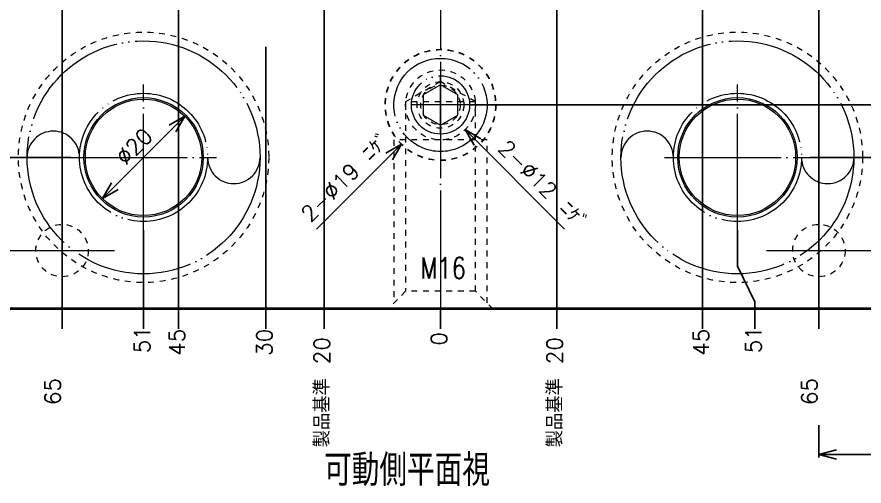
# Model space of a CAD drawing. Extents: x -178 to 604, y -587 to 345.
# Drawn here: x -72.8 to 72.8, y -205.4 to -124.9 of the extents above; entities that cross this region are included whole.
import ezdxf

# ---------------------------------------------------------------- set-up
doc = ezdxf.new("R2010")
doc.units = 0
doc.header["$MEASUREMENT"] = 0
for name, pattern in [('BORDER', [22, 20, -1, 0, -1]), ('DIVIDE', [23, 20, -1, 0, -1, 0, -1]), ('PHANTOM', [35, 30, -1, 1, -1, 1, -1]), ('STITCH', [2, 1, -1])]:
    doc.linetypes.add(name, pattern=pattern)
for name, color, linetype in [('11', 7, 'Continuous'), ('25', 7, 'Continuous'), ('寸法線', 7, 'Continuous')]:
    doc.layers.add(name, color=color, linetype=linetype)
doc.styles.get("Standard").update_dxf_attribs({"font": 'txt', "bigfont": 'extfont'})
doc.dimstyles.new('VELDIM0', dxfattribs={"dimtxt": 2.69875, "dimasz": 3.000166, "dimexe": 0.5, "dimexo": 0.0625, "dimgap": 0.09, "dimtad": 0, "dimdec": 3, "dimdsep": 46, "dimtxsty": 'Standard', "dimcen": 0.09, "dimdle": 3, "dimadec": 0, "dimazin": 0, "dimtfac": 1, "dimtdec": 4, "dimtofl": 0, "dimtmove": 0, "dimatfit": 3, "dimfxl": 1, "dimtolj": 1, "dimtzin": 0, "dimarcsym": 0})
doc.dimstyles.new('VELDIM1', dxfattribs={"dimtxt": 2.69875, "dimasz": 3.000166, "dimexe": 0.5, "dimexo": 0.0625, "dimgap": 0.09, "dimtad": 0, "dimdec": 3, "dimdsep": 46, "dimtxsty": 'Standard', "dimcen": 0.09, "dimdle": 2, "dimadec": 0, "dimazin": 0, "dimtfac": 1, "dimtdec": 4, "dimtofl": 0, "dimtmove": 0, "dimatfit": 3, "dimfxl": 1, "dimtolj": 1, "dimtzin": 0, "dimarcsym": 0})
doc.dimstyles.new('VELDIM2', dxfattribs={"dimtxt": 2.69875, "dimasz": 3.000166, "dimexe": 1.25, "dimexo": 0.0625, "dimgap": 0.09, "dimtad": 0, "dimdec": 3, "dimdsep": 46, "dimtxsty": 'Standard', "dimcen": 0.09, "dimdle": 5, "dimadec": 0, "dimazin": 0, "dimtfac": 1, "dimtdec": 4, "dimtofl": 0, "dimtmove": 0, "dimatfit": 3, "dimfxl": 1, "dimtolj": 1, "dimtzin": 0, "dimarcsym": 0})
doc.dimstyles.new('VELDIM3', dxfattribs={"dimtxt": 2.69875, "dimasz": 3.000166, "dimexe": 1, "dimexo": 0.0625, "dimgap": 0.09, "dimtad": 0, "dimdec": 3, "dimdsep": 46, "dimtxsty": 'Standard', "dimcen": 0.09, "dimdle": 3, "dimadec": 0, "dimazin": 0, "dimtfac": 1, "dimtdec": 4, "dimtofl": 0, "dimtmove": 0, "dimatfit": 3, "dimfxl": 1, "dimtolj": 1, "dimtzin": 0, "dimarcsym": 0})

# ---------------------------------------------------------------- blocks, each defined once
blk = doc.blocks.new('*D295')
at = {"color": 0}
for p, q in [((125, -185), (125, -200.5)), ((65, -195), (65, -200.5)), ((68, -199.2), (65, -200)), ((125, -200), (122, -199.2)), ((65, -200), (107.83, -200)), ((65, -200), (87.63, -200)), ((65, -200), (68, -200)), ((65, -200), (68, -200.8)), ((125, -200), (87.63, -200)), ((125, -200), (107.83, -200)), ((125, -200), (122, -200)), ((122, -200.8), (125, -200))]:
    blk.add_line(p, q, dxfattribs=at)
blk.add_text('60', height=2.699, dxfattribs=at).set_placement((89.21, -199.02))
blk = doc.blocks.new('*D299')
at = {"color": 0}
for p, q in [((4.24, -144.24), (21.31, -161.31)), ((6.93, -145.8), (4.24, -144.24)), ((4.24, -144.24), (5.8, -146.93))]:
    blk.add_line(p, q, dxfattribs=at)
blk.add_text('2-%%c12 ﾆｹﾞ', height=2.6987, rotation=315, dxfattribs=at).set_placement((9.71, -147.67))
blk = doc.blocks.new('*D300')
at = {"color": 0}
for p, q in [((-6.72, -146.72), (-21.31, -161.31)), ((-6.72, -146.72), (-9.41, -148.27)), ((-8.27, -149.41), (-6.72, -146.72))]:
    blk.add_line(p, q, dxfattribs=at)
blk.add_text('2-%%c19 ﾆｹﾞ', height=2.6987, rotation=45, dxfattribs=at).set_placement((-22.33, -160.29))
blk = doc.blocks.new('CLUMP173')
at = {"layer": '11', "color": 5, "linetype": 'PHANTOM', "lineweight": 5}
for p, q in [((0, -145), (0, -135)), ((5, -140), (-5, -140))]:
    blk.add_line(p, q, dxfattribs=at)
at = {"layer": '11', "linetype": 'STITCH', "lineweight": 13}
blk.add_circle((0, -140), 4, dxfattribs=at)
at = {"layer": '11', "color": 5, "linetype": 'STITCH', "lineweight": 5}
blk.add_circle((0, -140), 3.38, dxfattribs=at)
blk = doc.blocks.new('CLUMP174')
at = {"layer": '11', "color": 3, "linetype": 'DIVIDE', "lineweight": 5}
for p, q in [((0, -136.54), (-3, -138.27)), ((3, -138.27), (0, -136.54)), ((-3, -138.27), (-3, -141.73)), ((3, -141.73), (3, -138.27)), ((-3, -141.73), (0, -143.46)), ((0, -143.46), (3, -141.73))]:
    blk.add_line(p, q, dxfattribs=at)
for radius in [8, 5]:
    blk.add_circle((0, -140), radius, dxfattribs=at)
blk = doc.blocks.new('*D303')
at = {"color": 0}
for p, q in [((0, -175), (0, -176.67)), ((0, -176.67), (0, -178.33)), ((0, -178.33), (0, -178.41))]:
    blk.add_line(p, q, dxfattribs=at)
blk.add_text('0', height=2.7, rotation=90, dxfattribs=at).set_placement((1.11, -181.31))
blk = doc.blocks.new('*D516')
at = {"color": 0}
for p, q in [((-30, -130), (-30, -146.67)), ((-30, -146.67), (-30, -163.33)), ((-30, -163.33), (-30, -178.41))]:
    blk.add_line(p, q, dxfattribs=at)
blk.add_text('30', height=2.699, rotation=90, dxfattribs=at).set_placement((-28.89, -183.07))
blk = doc.blocks.new('*D517')
at = {"color": 0}
for p, q in [((-45, -121.5), (-45, -141)), ((-45, -141), (-45, -160.5)), ((-45, -160.5), (-45, -178.41))]:
    blk.add_line(p, q, dxfattribs=at)
blk.add_text('45', height=2.699, rotation=90, dxfattribs=at).set_placement((-43.89, -183.07))
blk = doc.blocks.new('*D518')
at = {"color": 0}
for p, q in [((-51, -161.5), (-51, -167.67)), ((-51, -167.67), (-51, -173.83)), ((-51, -173.83), (-51, -178.41))]:
    blk.add_line(p, q, dxfattribs=at)
blk.add_text('51', height=2.699, rotation=90, dxfattribs=at).set_placement((-49.89, -182.63))
blk = doc.blocks.new('*D519')
at = {"color": 0}
for p, q in [((51, -161.5), (51, -167.67)), ((51, -167.67), (54, -173.83)), ((54, -173.83), (54, -178.41))]:
    blk.add_line(p, q, dxfattribs=at)
blk.add_text('51', height=2.699, rotation=90, dxfattribs=at).set_placement((55.11, -182.63))
blk = doc.blocks.new('CLUMP332')
at = {"layer": '11', "color": 3, "linetype": 'DIVIDE', "lineweight": 5}
for radius in [20, 11]:
    blk.add_circle((51, -149), radius, dxfattribs=at)
for centre, start, end in [((35.5, -149), 0, 180), ((66.5, -149), 180, 0)]:
    blk.add_arc(centre, 4.5, start, end, dxfattribs=at)
blk = doc.blocks.new('*D614')
at = {"color": 0}
for p, q in [((125, -175), (125, -176.67)), ((125, -176.67), (125, -178.33)), ((125, -178.33), (125, -178.41))]:
    blk.add_line(p, q, dxfattribs=at)
blk.add_text('125', height=2.699, rotation=90, dxfattribs=at).set_placement((126.11, -184.82))
blk = doc.blocks.new('*D615')
at = {"color": 0}
for p, q in [((150, -175), (150, -177)), ((150, -177), (150, -179)), ((150, -179), (150, -179.41))]:
    blk.add_line(p, q, dxfattribs=at)
blk.add_text('150', height=2.699, rotation=90, dxfattribs=at).set_placement((151.11, -185.82))
blk = doc.blocks.new('*D616')
at = {"color": 0}
for p, q in [((115, -126.5), (115, -144.33)), ((115, -144.33), (115, -162.17)), ((115, -162.17), (115, -178.41))]:
    blk.add_line(p, q, dxfattribs=at)
blk.add_text('115', height=2.699, rotation=90, dxfattribs=at).set_placement((116.11, -184.82))
blk = doc.blocks.new('*D831')
at = {"color": 0}
for p, q in [((-43.93, -141.93), (-51, -149)), ((-43.93, -141.93), (-46.62, -143.48)), ((-45.48, -144.62), (-43.93, -141.93)), ((-58.07, -156.07), (-51, -149)), ((-56.52, -153.38), (-58.07, -156.07)), ((-58.07, -156.07), (-55.38, -154.52))]:
    blk.add_line(p, q, dxfattribs=at)
blk.add_text('%%c20', height=2.699, rotation=45, dxfattribs=at).set_placement((-54.11, -150.54))
blk = doc.blocks.new('*D835')
at = {"color": 0}
for p, q in [((-125, -175), (-125, -176.67)), ((-125, -176.67), (-125, -178.33)), ((-125, -178.33), (-125, -178.41))]:
    blk.add_line(p, q, dxfattribs=at)
blk.add_text('140', height=2.699, rotation=90, dxfattribs=at).set_placement((-123.89, -184.82))
blk = doc.blocks.new('*D836')
at = {"color": 0}
for p, q in [((-150, -175), (-150, -177)), ((-150, -177), (-150, -179)), ((-150, -179), (-150, -179.41))]:
    blk.add_line(p, q, dxfattribs=at)
blk.add_text('150', height=2.699, rotation=90, dxfattribs=at).set_placement((-148.89, -185.82))
blk = doc.blocks.new('*D849')
at = {"color": 0}
for p, q in [((-115, -126.5), (-115, -144.33)), ((-115, -144.33), (-115, -162.17)), ((-115, -162.17), (-115, -178.41))]:
    blk.add_line(p, q, dxfattribs=at)
blk.add_text('115', height=2.699, rotation=90, dxfattribs=at).set_placement((-113.89, -184.82))
blk = doc.blocks.new('CLUMP465')
at = {"layer": '11', "color": 3, "linetype": 'DIVIDE', "lineweight": 5}
for radius in [20, 11]:
    blk.add_circle((-51, -149), radius, dxfattribs=at)
for centre, start, end in [((-66.5, -149), 0, 180), ((-35.5, -149), 180, 0)]:
    blk.add_arc(centre, 4.5, start, end, dxfattribs=at)
blk = doc.blocks.new('*D862')
at = {"color": 0}
for p, q in [((20, -110), (20, -133.33)), ((20, -133.33), (20, -156.67)), ((20, -156.67), (20, -178.41))]:
    blk.add_line(p, q, dxfattribs=at)
blk.add_text('製品基準 20', height=2.699, rotation=90, dxfattribs=at).set_placement((20.97, -198.78))
blk = doc.blocks.new('*D863')
at = {"color": 0}
for p, q in [((45, -95), (45, -123.33)), ((45, -123.33), (45, -151.67)), ((45, -151.67), (45, -178.41))]:
    blk.add_line(p, q, dxfattribs=at)
blk.add_text('45', height=2.699, rotation=90, dxfattribs=at).set_placement((46.11, -183.07))
blk = doc.blocks.new('*D864')
at = {"color": 0}
for p, q in [((100, -115.5), (100, -137)), ((100, -137), (100, -158.5)), ((100, -158.5), (100, -178.41))]:
    blk.add_line(p, q, dxfattribs=at)
blk.add_text('100', height=2.699, rotation=90, dxfattribs=at).set_placement((101.11, -184.82))
blk = doc.blocks.new('*D866')
at = {"color": 0}
for p, q in [((5, -140), (46.67, -140)), ((46.67, -140), (88.33, -140)), ((88.33, -140), (128.41, -140))]:
    blk.add_line(p, q, dxfattribs=at)
blk.add_text('140', height=2.699, dxfattribs=at).set_placement((130, -141.11))
blk = doc.blocks.new('*D867')
at = {"color": 0}
for p, q in [((63.5, -149), (85.67, -149)), ((85.67, -149), (107.83, -149)), ((107.83, -149), (128.41, -149))]:
    blk.add_line(p, q, dxfattribs=at)
blk.add_text('149', height=2.699, dxfattribs=at).set_placement((130, -150.11))
blk = doc.blocks.new('*D870')
at = {"color": 0}
for p, q in [((65, -111.6), (65, -134.4)), ((65, -134.4), (65, -157.2)), ((65, -157.2), (65, -178.41))]:
    blk.add_line(p, q, dxfattribs=at)
blk.add_text('65', height=2.699, rotation=90, dxfattribs=at).set_placement((64.72, -191.52))
blk = doc.blocks.new('*D877')
at = {"color": 0}
for p, q in [((-20, -110), (-20, -133.33)), ((-20, -133.33), (-20, -156.67)), ((-20, -156.67), (-20, -178.41))]:
    blk.add_line(p, q, dxfattribs=at)
blk.add_text('製品基準 20', height=2.699, rotation=90, dxfattribs=at).set_placement((-19.03, -198.78))
blk = doc.blocks.new('*D879')
at = {"color": 0}
for p, q in [((-107.83, -149), (-128.41, -149)), ((-85.67, -149), (-107.83, -149)), ((-63.5, -149), (-85.67, -149))]:
    blk.add_line(p, q, dxfattribs=at)
blk.add_text('149', height=2.699, dxfattribs=at).set_placement((-134.82, -150.11))
blk = doc.blocks.new('*D880')
at = {"color": 0}
for p, q in [((-65, -111.6), (-65, -134.4)), ((-65, -134.4), (-65, -157.2)), ((-65, -157.2), (-65, -178.41))]:
    blk.add_line(p, q, dxfattribs=at)
blk.add_text('65', height=2.699, rotation=90, dxfattribs=at).set_placement((-65.28, -191.52))
blk = doc.blocks.new('*D881')
at = {"color": 0}
for p, q in [((-100, -115.5), (-100, -137)), ((-100, -137), (-100, -158.5)), ((-100, -158.5), (-100, -178.41))]:
    blk.add_line(p, q, dxfattribs=at)
blk.add_text('100', height=2.699, rotation=90, dxfattribs=at).set_placement((-98.89, -184.82))

msp = doc.modelspace()

# ---------------------------------------------------------------- linework, layer by layer
at = {"layer": '11', "lineweight": 13}
for centre in [(-51, -149), (51, -149)]:
    msp.add_circle(centre, 10, dxfattribs=at)
at = {"layer": '25', "color": 5, "linetype": 'BORDER', "lineweight": 5}
for p, q in [((0, 0), (0, -175)), ((-51, -161.5), (-51, -136.5)), ((51, -161.5), (51, -136.5)), ((-63.5, -149), (-38.5, -149)), ((38.5, -149), (63.5, -149)), ((-65, -174), (-65, -156)), ((65, -174), (65, -156)), ((-74, -165), (-56, -165)), ((56, -165), (74, -165))]:
    msp.add_line(p, q, dxfattribs=at)
at = {"layer": '25', "linetype": 'STITCH', "lineweight": 5}
for p, q in [((0, -136), (-6, -139.4641)), ((6, -139.4641), (0, -136)), ((-6, -139.4641), (-6, -172)), ((6, -139.4641), (-6, -139.4641)), ((6, -172), (6, -139.4641)), ((-6, -172), (-9, -175)), ((6, -172), (-6, -172)), ((9, -175), (6, -172)), ((-9, -175), (9, -175))]:
    msp.add_line(p, q, dxfattribs=at)
at = {"layer": '25', "color": 5, "linetype": 'STITCH', "lineweight": 5}
for p, q in [((8, -146), (-8, -146)), ((-8, -146), (-8, -174)), ((8, -174), (8, -146))]:
    msp.add_line(p, q, dxfattribs=at)
at = {"layer": '25', "lineweight": 40}
for p, q in [((0, -175), (-123, -175)), ((123, -175), (0, -175))]:
    msp.add_line(p, q, dxfattribs=at)
at = {"layer": '25', "color": 5, "linetype": 'STITCH', "lineweight": 5}
for centre in [(-51, -149), (51, -149)]:
    msp.add_circle(centre, 21.5, dxfattribs=at)
at = {"layer": '25', "linetype": 'STITCH', "lineweight": 25}
msp.add_circle((0, -140), 9.5, dxfattribs=at)
at = {"layer": '25', "linetype": 'STITCH', "lineweight": 13}
msp.add_circle((0, -140), 6, dxfattribs=at)
at = {"layer": '25', "color": 1, "lineweight": 13}
for centre in [(-51, -149), (51, -149)]:
    msp.add_circle(centre, 10.25, dxfattribs=at)
at = {"layer": '25', "color": 1, "linetype": 'STITCH', "lineweight": 13}
for centre in [(-65, -165), (65, -165)]:
    msp.add_circle(centre, 4.5, dxfattribs=at)

# ---------------------------------------------------------------- block references
at = {"layer": '11', "color": 3, "lineweight": 5}
for name in ['CLUMP465', 'CLUMP332']:
    msp.add_blockref(name, (0, 0), dxfattribs=at)
at = {"layer": '11', "color": 3, "linetype": 'DIVIDE', "lineweight": 5}
msp.add_blockref('CLUMP174', (0, 0), dxfattribs=at)
at = {"layer": '11', "linetype": 'PHANTOM', "lineweight": 13}
msp.add_blockref('CLUMP173', (0, 0), dxfattribs=at)

# ---------------------------------------------------------------- texts
at = {"layer": '寸法線', "lineweight": 5, "attachment_point": 1}
for s, insert, char_height, width in [('\\W0.8;M16', (-3.4846, -166.1924), 3.57895, 8.014519), ('\\W0.8;可動側平面視', (-20, -200), 5.3975, 51.75)]:
    msp.add_mtext(s, dxfattribs=dict(at, insert=insert, char_height=char_height, width=width))

# ---------------------------------------------------------------- dimensions: what is measured, and where the dimension line sits
at = {"layer": '寸法線', "color": 5, "lineweight": 5}
for feature_location, offset, dtype, origin, dimstyle, picture, middle in [((-63.5, -149), (-61.5, 149), 0, (-130, -149), 'VELDIM1', '*D879', (-130, -149)), ((5, -140), (120, 140), 0, (130, -140), 'VELDIM1', '*D866', (130, -140)), ((63.5, -149), (61.5, 149), 0, (130, -149), 'VELDIM1', '*D867', (130, -149)), ((45, -95), (-45, -80), 1, (45, -180), 'VELDIM0', '*D863', (45, -180)), ((-100, -115.5), (100, -59.5), 0, (-100, -180), 'VELDIM0', '*D881', (-100, -180)), ((100, -115.5), (-100, -59.5), 1, (100, -180), 'VELDIM0', '*D864', (100, -180)), ((-45, -121.5), (45, -53.5), 0, (-45, -180), 'VELDIM0', '*D517', (-45, -180)), ((-115, -126.5), (115, -48.5), 0, (-115, -180), 'VELDIM0', '*D849', (-115, -180)), ((115, -126.5), (-115, -48.5), 1, (115, -180), 'VELDIM0', '*D616', (115, -180)), ((-30, -130), (30, -45), 0, (-30, -180), 'VELDIM0', '*D516', (-30, -180)), ((-51, -161.5), (51, -13.5), 0, (-51, -180), 'VELDIM0', '*D518', (-51, -180)), ((51, -161.5), (-51, -13.5), 1, (51, -180), 'VELDIM0', '*D519', (54, -180)), ((-150, -175), (150, 0), 0, (-150, -181), 'VELDIM3', '*D836', (-150, -181)), ((-125, -175), (140, 0), 0, (-125, -180), 'VELDIM1', '*D835', (-125, -180)), ((0, -175), (0, 0), 1, (0, -180), 'VELDIM1', '*D303', (0, -180)), ((125, -175), (-125, 0), 1, (125, -180), 'VELDIM1', '*D614', (125, -180)), ((150, -175), (-150, 0), 1, (150, -181), 'VELDIM3', '*D615', (150, -181))]:
    dim = msp.add_ordinate_dim(feature_location=feature_location, offset=offset, dtype=dtype, origin=origin, dimstyle=dimstyle, dxfattribs=at)
    dim.commit()
    dim.dimension.update_dxf_attribs({"geometry": picture, "text_midpoint": middle})
for feature_location, offset, dtype, origin, picture, middle in [((-20, -110), (20, -65), 0, (-20, -180), '*D877', (-20, -180)), ((20, -110), (-20, -65), 1, (20, -180), '*D862', (20, -180))]:
    dim = msp.add_ordinate_dim(feature_location=feature_location, offset=offset, dtype=dtype, origin=origin, text='製品基準 <>', dimstyle='VELDIM0', dxfattribs=at)
    dim.commit()
    dim.dimension.update_dxf_attribs({"geometry": picture, "text_midpoint": middle})
at = {"layer": '寸法線', "color": 1, "lineweight": 5}
for feature_location, offset, dtype, origin, picture, middle in [((-65, -111.6047), (65, -63.3953), 0, (-65, -180), '*D880', (-65, -180)), ((65, -111.6046863561), (-65, -63.3953136439), 1, (65, -180), '*D870', (65, -180))]:
    dim = msp.add_ordinate_dim(feature_location=feature_location, offset=offset, dtype=dtype, origin=origin, dimstyle='VELDIM1', dxfattribs=at)
    dim.commit()
    dim.dimension.update_dxf_attribs({"geometry": picture, "text_midpoint": middle})
at = {"layer": '寸法線', "color": 5, "lineweight": 5}
for p1, p2, picture, middle in [((6.7175, -133.2825), (-6.7175, -146.7175), '*D300', (-15, -155)), ((-4.2426, -135.7574), (4.2426, -144.2426), '*D299', (15, -155))]:
    dim = msp.add_diameter_dim_2p(p1=p1, p2=p2, text='2-%%c<> ﾆｹﾞ', dimstyle='VELDIM2', dxfattribs=at)
    dim.commit()
    dim.dimension.update_dxf_attribs({"geometry": picture, "text_midpoint": middle, "dimtype": 131})
dim = msp.add_diameter_dim_2p(p1=(-58.0711, -156.0711), p2=(-43.9289, -141.9289), dimstyle='VELDIM2', dxfattribs=at)
dim.commit()
dim.dimension.update_dxf_attribs({"geometry": '*D831', "text_midpoint": (-51, -149), "dimtype": 131})
at = {"layer": '寸法線', "color": 1, "lineweight": 5}
dim = msp.add_linear_dim(base=(125, -200), p1=(125, -185), p2=(65, -195), angle=180, dimstyle='VELDIM0', dxfattribs=at)
dim.commit()
dim.dimension.update_dxf_attribs({"geometry": '*D295', "text_midpoint": (97.7273, -200), "dimtype": 128})

doc.saveas('drawing.dxf')
